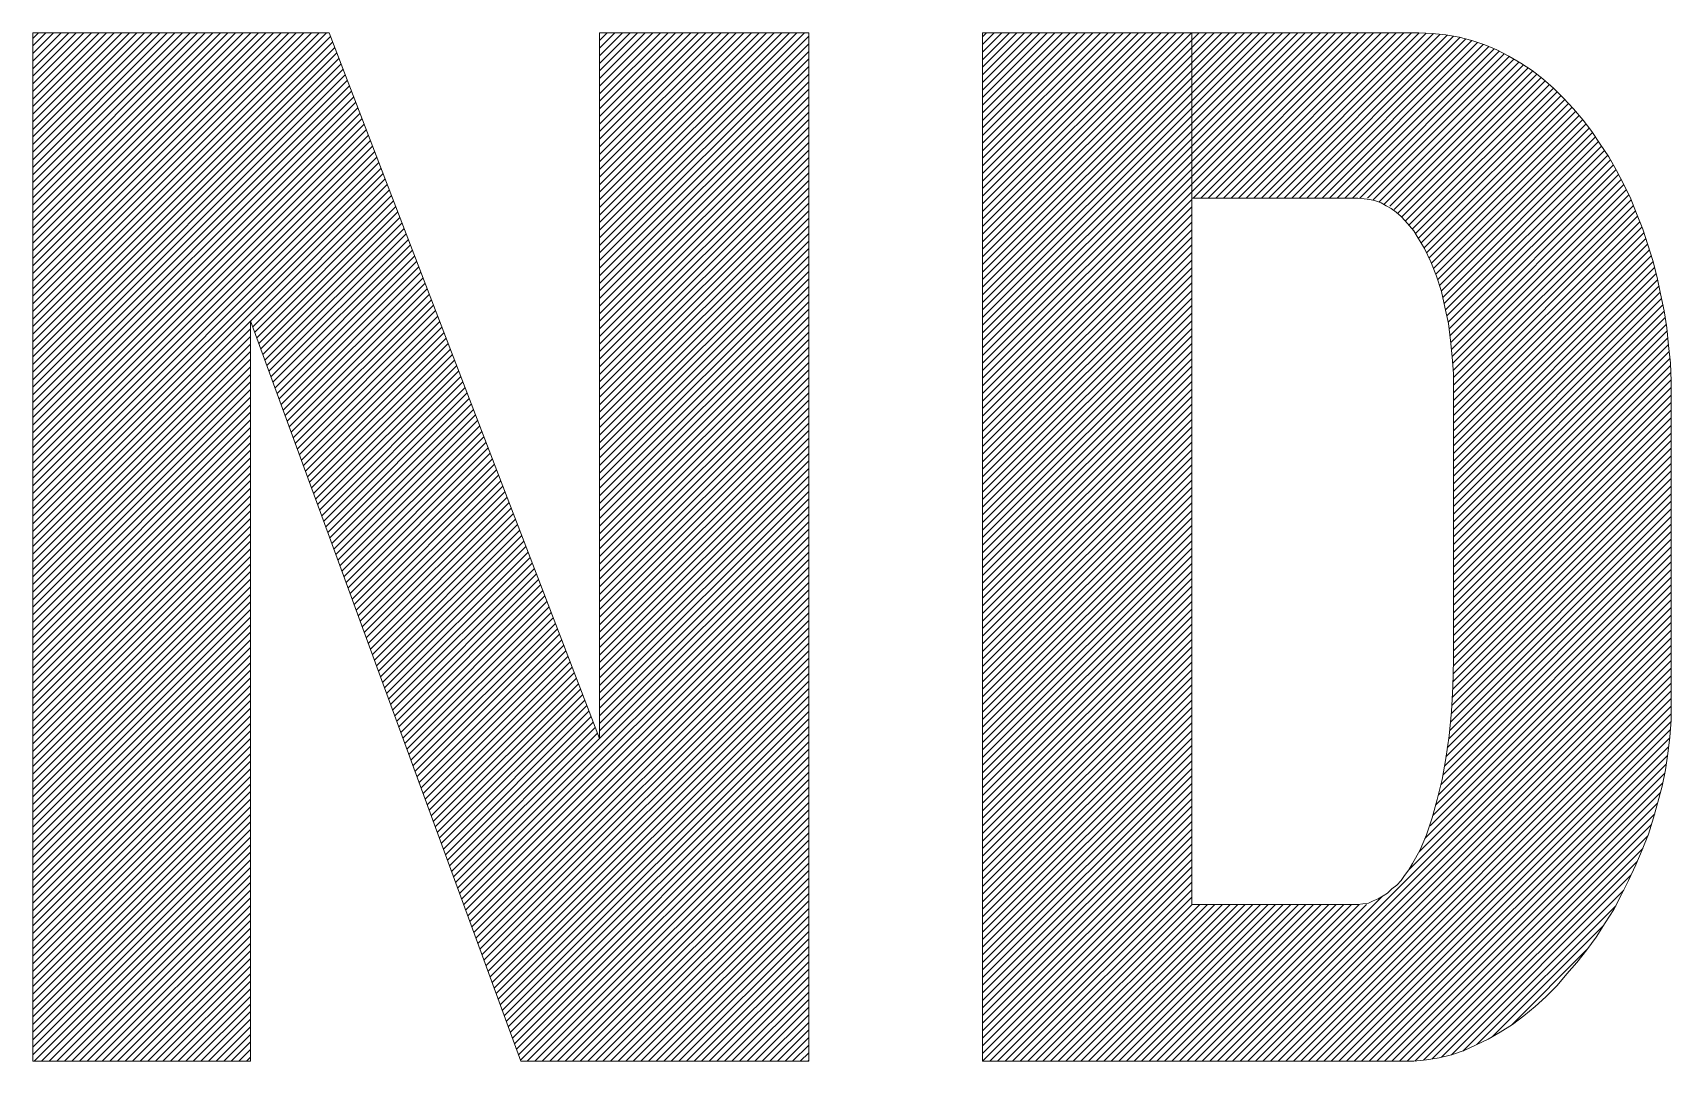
# Model space of a CAD drawing. Header units: millimetres. Extents: x 1677 to 2236, y -507 to -75.
# Drawn here: x 2106.807 to 2110.625, y -483.489 to -481.093 of the extents above; entities that cross this region are included whole.
import ezdxf

# ---------------------------------------------------------------- set-up
doc = ezdxf.new("R2010")
doc.units = ezdxf.units.MM

msp = doc.modelspace()

# ---------------------------------------------------------------- linework, layer by layer
at = {"color": 5, "lineweight": 0}
for p, q in [((2106.8066, -481.0927), (2106.8066, -483.4893)), ((2107.4975, -481.0927), (2106.8066, -481.0927)), ((2106.8066, -481.0927), (2106.8066, -481.0927)), ((2108.1272, -482.7373), (2107.4975, -481.0927)), ((2108.6148, -481.0927), (2108.1272, -481.0927)), ((2108.1272, -481.0927), (2108.1272, -482.7373)), ((2108.6148, -483.4893), (2108.6148, -481.0927)), ((2109.0197, -481.0927), (2109.0197, -483.4893)), ((2109.5073, -481.0927), (2109.0197, -481.0927)), ((2109.0197, -481.0927), (2109.0197, -481.0927)), ((2110.0362, -481.0927), (2109.5073, -481.0927)), ((2109.5073, -481.0927), (2109.5073, -481.4778)), ((2109.5073, -481.4778), (2109.5073, -481.0927)), ((2110.0676, -481.0944), (2110.0362, -481.0927)), ((2110.099, -481.0977), (2110.0676, -481.0944)), ((2110.1304, -481.1026), (2110.099, -481.0977)), ((2110.1601, -481.1109), (2110.1304, -481.1026)), ((2110.1899, -481.1208), (2110.1601, -481.1109)), ((2110.218, -481.1324), (2110.1899, -481.1208)), ((2110.2461, -481.1473), (2110.218, -481.1324)), ((2110.2742, -481.1638), (2110.2461, -481.1473)), ((2110.3006, -481.1803), (2110.2742, -481.1638)), ((2110.3254, -481.2002), (2110.3006, -481.1803)), ((2110.3502, -481.2216), (2110.3254, -481.2002)), ((2110.3734, -481.2448), (2110.3502, -481.2216)), ((2110.3965, -481.2696), (2110.3734, -481.2448)), ((2110.4196, -481.296), (2110.3965, -481.2696)), ((2110.4395, -481.3225), (2110.4196, -481.296)), ((2110.4593, -481.3522), (2110.4395, -481.3225)), ((2110.4791, -481.382), (2110.4593, -481.3522)), ((2110.4973, -481.4134), (2110.4791, -481.382)), ((2110.5139, -481.4464), (2110.4973, -481.4134)), ((2110.5304, -481.4795), (2110.5139, -481.4464)), ((2109.5073, -481.4778), (2109.894, -481.4778)), ((2109.5073, -483.124), (2109.5073, -481.4778)), ((2109.894, -481.4778), (2109.9089, -481.4795)), ((2109.9089, -481.4795), (2109.9221, -481.4811)), ((2109.9221, -481.4811), (2109.9354, -481.4844)), ((2109.9354, -481.4844), (2109.9486, -481.4894)), ((2110.5436, -481.5142), (2110.5304, -481.4795)), ((2109.9486, -481.4894), (2109.9602, -481.496)), ((2109.9602, -481.496), (2109.9717, -481.5026)), ((2109.9717, -481.5026), (2109.9833, -481.5109)), ((2109.9833, -481.5109), (2109.9949, -481.5208)), ((2109.9949, -481.5208), (2110.0048, -481.5307)), ((2110.5585, -481.5506), (2110.5436, -481.5142)), ((2110.0048, -481.5307), (2110.0147, -481.5423)), ((2110.0147, -481.5423), (2110.0246, -481.5539)), ((2110.0246, -481.5539), (2110.0329, -481.5671)), ((2110.57, -481.5869), (2110.5585, -481.5506)), ((2110.0329, -481.5671), (2110.0494, -481.5952)), ((2110.0494, -481.5952), (2110.0643, -481.6266)), ((2110.5816, -481.6233), (2110.57, -481.5869)), ((2110.0643, -481.6266), (2110.0775, -481.6596)), ((2110.5915, -481.6629), (2110.5816, -481.6233)), ((2110.0775, -481.6596), (2110.0891, -481.696)), ((2110.5998, -481.701), (2110.5915, -481.6629)), ((2110.0891, -481.696), (2110.0973, -481.7324)), ((2110.6081, -481.7406), (2110.5998, -481.701)), ((2110.0973, -481.7324), (2110.1056, -481.7704)), ((2110.6147, -481.7803), (2110.6081, -481.7406)), ((2107.314, -483.4893), (2107.314, -481.7638)), ((2107.314, -481.7638), (2107.9437, -483.4893)), ((2110.1056, -481.7704), (2110.1106, -481.81)), ((2110.618, -481.8216), (2110.6147, -481.7803)), ((2110.1106, -481.81), (2110.1139, -481.8481)), ((2110.6229, -481.8629), (2110.618, -481.8216)), ((2110.1139, -481.8481), (2110.1172, -481.8877)), ((2110.6246, -481.9043), (2110.6229, -481.8629)), ((2110.1172, -481.8877), (2110.1172, -481.9257)), ((2110.6246, -481.9456), (2110.6246, -481.9043)), ((2110.1172, -481.9257), (2110.1172, -482.5555)), ((2110.6246, -482.6563), (2110.6246, -481.9456)), ((2110.1172, -482.5555), (2110.1155, -482.6166)), ((2110.1155, -482.6166), (2110.1122, -482.6745)), ((2110.6246, -482.6943), (2110.6246, -482.6563)), ((2110.1122, -482.6745), (2110.1073, -482.7307)), ((2110.6213, -482.734), (2110.6246, -482.6943)), ((2110.1073, -482.7307), (2110.099, -482.7836)), ((2110.6163, -482.772), (2110.6213, -482.734)), ((2110.099, -482.7836), (2110.0907, -482.8331)), ((2110.6114, -482.81), (2110.6163, -482.772)), ((2110.6031, -482.848), (2110.6114, -482.81)), ((2110.0907, -482.8331), (2110.0792, -482.8794)), ((2110.5932, -482.886), (2110.6031, -482.848)), ((2110.0792, -482.8794), (2110.0676, -482.9224)), ((2110.5833, -482.9224), (2110.5932, -482.886)), ((2110.0676, -482.9224), (2110.0544, -482.9621)), ((2110.5717, -482.9604), (2110.5833, -482.9224)), ((2110.0544, -482.9621), (2110.0395, -482.9968)), ((2110.5568, -482.9968), (2110.5717, -482.9604)), ((2110.0395, -482.9968), (2110.0213, -483.0282)), ((2110.5419, -483.0315), (2110.5568, -482.9968)), ((2110.013, -483.043), (2110.0031, -483.0563)), ((2110.0213, -483.0282), (2110.013, -483.043)), ((2110.5254, -483.0678), (2110.5419, -483.0315)), ((2109.9734, -483.0877), (2109.9635, -483.0976)), ((2109.9849, -483.0794), (2109.9734, -483.0877)), ((2109.9949, -483.0678), (2109.9849, -483.0794)), ((2110.0031, -483.0563), (2109.9949, -483.0678)), ((2110.5089, -483.1009), (2110.5254, -483.0678)), ((2109.894, -483.124), (2109.5073, -483.124)), ((2109.9056, -483.1224), (2109.894, -483.124)), ((2109.9188, -483.1207), (2109.9056, -483.1224)), ((2109.9304, -483.1158), (2109.9188, -483.1207)), ((2109.942, -483.1108), (2109.9304, -483.1158)), ((2109.9535, -483.1042), (2109.942, -483.1108)), ((2109.9635, -483.0976), (2109.9535, -483.1042)), ((2110.4907, -483.1356), (2110.5089, -483.1009)), ((2110.4494, -483.2001), (2110.4709, -483.167)), ((2110.4709, -483.167), (2110.4907, -483.1356)), ((2110.4279, -483.2298), (2110.4494, -483.2001)), ((2110.4048, -483.2596), (2110.4279, -483.2298)), ((2110.3816, -483.286), (2110.4048, -483.2596)), ((2110.332, -483.3389), (2110.3585, -483.3125)), ((2110.3585, -483.3125), (2110.3816, -483.286)), ((2110.3072, -483.362), (2110.332, -483.3389)), ((2110.2544, -483.4034), (2110.2808, -483.3835)), ((2110.2808, -483.3835), (2110.3072, -483.362)), ((2110.1982, -483.4381), (2110.2263, -483.4215)), ((2110.2263, -483.4215), (2110.2544, -483.4034)), ((2110.1122, -483.4744), (2110.142, -483.4645)), ((2110.142, -483.4645), (2110.1701, -483.4513)), ((2110.1701, -483.4513), (2110.1982, -483.4381)), ((2106.8066, -483.4893), (2107.314, -483.4893)), ((2107.9437, -483.4893), (2108.6148, -483.4893)), ((2109.0197, -483.4893), (2109.9949, -483.4893)), ((2109.9949, -483.4893), (2110.0246, -483.4893)), ((2110.0246, -483.4893), (2110.0544, -483.486)), ((2110.0544, -483.486), (2110.0841, -483.481)), ((2110.0841, -483.481), (2110.1122, -483.4744))]:
    msp.add_line(p, q, dxfattribs=at)
at = {"color": 5}
for p, q in [((2106.8066, -481.1057), (2106.8196, -481.0927)), ((2106.8066, -481.1234), (2106.8373, -481.0927)), ((2106.8066, -481.1411), (2106.855, -481.0927)), ((2106.8066, -481.1588), (2106.8726, -481.0927)), ((2106.8066, -481.1765), (2106.8903, -481.0927)), ((2106.8066, -481.1941), (2106.908, -481.0927)), ((2106.8066, -481.2118), (2106.9257, -481.0927)), ((2106.8066, -481.2295), (2106.9434, -481.0927)), ((2106.8066, -481.2472), (2106.961, -481.0927)), ((2106.8066, -481.2648), (2106.9787, -481.0927)), ((2106.8066, -481.2825), (2106.9964, -481.0927)), ((2106.8066, -481.3002), (2107.0141, -481.0927)), ((2106.8066, -481.3179), (2107.0317, -481.0927)), ((2106.8066, -481.3356), (2107.0494, -481.0927)), ((2106.8066, -481.3532), (2107.0671, -481.0927)), ((2106.8066, -481.3709), (2107.0848, -481.0927)), ((2106.8066, -481.3886), (2107.1024, -481.0927)), ((2106.8066, -481.4063), (2107.1201, -481.0927)), ((2106.8066, -481.4239), (2107.1378, -481.0927)), ((2106.8066, -481.4416), (2107.1555, -481.0927)), ((2106.8066, -481.4593), (2107.1732, -481.0927)), ((2106.8066, -481.477), (2107.1908, -481.0927)), ((2106.8066, -481.4947), (2107.2085, -481.0927)), ((2106.8066, -481.5123), (2107.2262, -481.0927)), ((2106.8066, -481.53), (2107.2439, -481.0927)), ((2106.8066, -481.5477), (2107.2615, -481.0927)), ((2106.8066, -481.5654), (2107.2792, -481.0927)), ((2106.8066, -481.583), (2107.2969, -481.0927)), ((2106.8066, -481.6007), (2107.3146, -481.0927)), ((2106.8066, -481.6184), (2107.3323, -481.0927)), ((2106.8066, -481.6361), (2107.3499, -481.0927)), ((2106.8066, -481.6538), (2107.3676, -481.0927)), ((2106.8066, -481.6714), (2107.3853, -481.0927)), ((2106.8066, -481.6891), (2107.403, -481.0927)), ((2106.8066, -481.7068), (2107.4206, -481.0927)), ((2106.8066, -481.7245), (2107.4383, -481.0927)), ((2106.8066, -481.7421), (2107.456, -481.0927)), ((2106.8066, -481.7598), (2107.4737, -481.0927)), ((2106.8066, -481.7775), (2107.4914, -481.0927)), ((2106.8066, -481.7952), (2107.5007, -481.1011)), ((2108.1272, -481.0933), (2108.1278, -481.0927)), ((2108.1272, -481.111), (2108.1454, -481.0927)), ((2108.1272, -481.1286), (2108.1631, -481.0927)), ((2108.1272, -481.1463), (2108.1808, -481.0927)), ((2108.1272, -481.164), (2108.1985, -481.0927)), ((2108.1272, -481.1817), (2108.2161, -481.0927)), ((2108.1272, -481.1994), (2108.2338, -481.0927)), ((2108.1272, -481.217), (2108.2515, -481.0927)), ((2108.1272, -481.2347), (2108.2692, -481.0927)), ((2108.1272, -481.2524), (2108.2869, -481.0927)), ((2108.1272, -481.2701), (2108.3045, -481.0927)), ((2108.1272, -481.2877), (2108.3222, -481.0927)), ((2108.1272, -481.3054), (2108.3399, -481.0927)), ((2108.1272, -481.3231), (2108.3576, -481.0927)), ((2108.1272, -481.3408), (2108.3752, -481.0927)), ((2108.1272, -481.3585), (2108.3929, -481.0927)), ((2108.1272, -481.3761), (2108.4106, -481.0927)), ((2108.1272, -481.3938), (2108.4283, -481.0927)), ((2108.1272, -481.4115), (2108.446, -481.0927)), ((2108.1272, -481.4292), (2108.4636, -481.0927)), ((2108.1272, -481.4468), (2108.4813, -481.0927)), ((2108.1272, -481.4645), (2108.499, -481.0927)), ((2108.1272, -481.4822), (2108.5167, -481.0927)), ((2108.1272, -481.4999), (2108.5343, -481.0927)), ((2108.1272, -481.5176), (2108.552, -481.0927)), ((2108.1272, -481.5352), (2108.5697, -481.0927)), ((2108.1272, -481.5529), (2108.5874, -481.0927)), ((2108.1272, -481.5706), (2108.6051, -481.0927)), ((2108.1272, -481.5883), (2108.6148, -481.1007)), ((2109.0197, -481.1023), (2109.0293, -481.0927)), ((2109.0197, -481.12), (2109.047, -481.0927)), ((2109.0197, -481.1377), (2109.0647, -481.0927)), ((2109.0197, -481.1554), (2109.0823, -481.0927)), ((2109.0197, -481.173), (2109.1, -481.0927)), ((2109.0197, -481.1907), (2109.1177, -481.0927)), ((2109.0197, -481.2084), (2109.1354, -481.0927)), ((2109.0197, -481.2261), (2109.1531, -481.0927)), ((2109.0197, -481.2438), (2109.1707, -481.0927)), ((2109.0197, -481.2614), (2109.1884, -481.0927)), ((2109.0197, -481.2791), (2109.2061, -481.0927)), ((2109.0197, -481.2968), (2109.2238, -481.0927)), ((2109.0197, -481.3145), (2109.2414, -481.0927)), ((2109.0197, -481.3321), (2109.2591, -481.0927)), ((2109.0197, -481.3498), (2109.2768, -481.0927)), ((2109.0197, -481.3675), (2109.2945, -481.0927)), ((2109.0197, -481.3852), (2109.3122, -481.0927)), ((2109.0197, -481.4029), (2109.3298, -481.0927)), ((2109.0197, -481.4205), (2109.3475, -481.0927)), ((2109.0197, -481.4382), (2109.3652, -481.0927)), ((2109.0197, -481.4559), (2109.3829, -481.0927)), ((2109.0197, -481.4736), (2109.4005, -481.0927)), ((2109.0197, -481.4912), (2109.4182, -481.0927)), ((2109.0197, -481.5089), (2109.4359, -481.0927)), ((2109.0197, -481.5266), (2109.4536, -481.0927)), ((2109.0197, -481.5443), (2109.4713, -481.0927)), ((2109.0197, -481.562), (2109.4889, -481.0927)), ((2109.0197, -481.5796), (2109.5066, -481.0927)), ((2109.5073, -481.1097), (2109.5243, -481.0927)), ((2109.5073, -481.1274), (2109.542, -481.0927)), ((2109.5073, -481.1451), (2109.5596, -481.0927)), ((2109.5073, -481.1628), (2109.5773, -481.0927)), ((2109.5073, -481.1804), (2109.595, -481.0927)), ((2109.5073, -481.1981), (2109.6127, -481.0927)), ((2109.5073, -481.2158), (2109.6304, -481.0927)), ((2109.5073, -481.2335), (2109.648, -481.0927)), ((2109.5073, -481.2511), (2109.6657, -481.0927)), ((2109.5073, -481.2688), (2109.6834, -481.0927)), ((2109.5073, -481.2865), (2109.7011, -481.0927)), ((2109.5073, -481.3042), (2109.7187, -481.0927)), ((2109.5073, -481.3219), (2109.7364, -481.0927)), ((2109.5073, -481.3395), (2109.7541, -481.0927)), ((2109.5073, -481.3572), (2109.7718, -481.0927)), ((2109.5073, -481.3749), (2109.7895, -481.0927)), ((2109.5073, -481.3926), (2109.8071, -481.0927)), ((2109.5073, -481.4102), (2109.8248, -481.0927)), ((2109.5073, -481.4279), (2109.8425, -481.0927)), ((2109.5073, -481.4456), (2109.8602, -481.0927)), ((2109.5073, -481.4633), (2109.8778, -481.0927)), ((2109.5104, -481.4778), (2109.8955, -481.0927)), ((2109.5281, -481.4778), (2109.9132, -481.0927)), ((2109.5458, -481.4778), (2109.9309, -481.0927)), ((2109.5634, -481.4778), (2109.9486, -481.0927)), ((2109.5811, -481.4778), (2109.9662, -481.0927)), ((2109.5988, -481.4778), (2109.9839, -481.0927)), ((2109.6165, -481.4778), (2110.0016, -481.0927)), ((2109.6342, -481.4778), (2110.0193, -481.0927)), ((2109.6518, -481.4778), (2110.0369, -481.0928)), ((2109.6695, -481.4778), (2110.0537, -481.0936)), ((2109.6872, -481.4778), (2110.0704, -481.0947)), ((2109.7049, -481.4778), (2110.0863, -481.0963)), ((2109.7225, -481.4778), (2110.1022, -481.0982)), ((2109.7402, -481.4778), (2110.1175, -481.1006)), ((2109.7579, -481.4778), (2110.1325, -481.1032)), ((2106.8066, -481.8129), (2107.5056, -481.1139)), ((2106.8066, -481.8305), (2107.5105, -481.1267)), ((2106.8066, -481.8482), (2107.5153, -481.1394)), ((2108.1272, -481.6059), (2108.6148, -481.1184)), ((2108.1272, -481.6236), (2108.6148, -481.136)), ((2109.0197, -481.5973), (2109.5073, -481.1097)), ((2109.0197, -481.615), (2109.5073, -481.1274)), ((2109.0197, -481.6327), (2109.5073, -481.1451)), ((2109.7756, -481.4778), (2110.1463, -481.1071)), ((2109.7933, -481.4778), (2110.1602, -481.1109)), ((2109.8109, -481.4778), (2110.1734, -481.1153)), ((2109.8286, -481.4778), (2110.1867, -481.1197)), ((2109.8463, -481.4778), (2110.1994, -481.1247)), ((2109.864, -481.4778), (2110.2119, -481.1299)), ((2109.8816, -481.4778), (2110.2239, -481.1355)), ((2109.8993, -481.4778), (2110.2355, -481.1417)), ((2106.8066, -481.8659), (2107.5202, -481.1522)), ((2106.8066, -481.8836), (2107.5251, -481.165)), ((2106.8066, -481.9012), (2107.53, -481.1778)), ((2108.1272, -481.6413), (2108.6148, -481.1537)), ((2108.1272, -481.659), (2108.6148, -481.1714)), ((2109.0197, -481.6503), (2109.5073, -481.1628)), ((2109.0197, -481.668), (2109.5073, -481.1804)), ((2109.917, -481.4778), (2110.247, -481.1478)), ((2109.9301, -481.4824), (2110.2582, -481.1544)), ((2109.9429, -481.4873), (2110.2693, -481.1609)), ((2109.9558, -481.4921), (2110.2803, -481.1676)), ((2109.9686, -481.4969), (2110.2911, -481.1744)), ((2109.9786, -481.5046), (2110.3019, -481.1813)), ((2106.8066, -481.9189), (2107.5349, -481.1906)), ((2106.8066, -481.9366), (2107.5398, -481.2034)), ((2106.8066, -481.9543), (2107.5447, -481.2161)), ((2108.1272, -481.6767), (2108.6148, -481.1891)), ((2108.1272, -481.6943), (2108.6148, -481.2068)), ((2109.0197, -481.6857), (2109.5073, -481.1981)), ((2109.0197, -481.7034), (2109.5073, -481.2158)), ((2109.9875, -481.5134), (2110.3117, -481.1892)), ((2109.9963, -481.5223), (2110.3215, -481.197)), ((2110.0052, -481.5311), (2110.3311, -481.2051)), ((2110.014, -481.5399), (2110.3406, -481.2133)), ((2106.8066, -481.972), (2107.5496, -481.2289)), ((2106.8066, -481.9896), (2107.5545, -481.2417)), ((2106.8066, -482.0073), (2107.5594, -481.2545)), ((2108.1272, -481.712), (2108.6148, -481.2244)), ((2108.1272, -481.7297), (2108.6148, -481.2421)), ((2109.0197, -481.7211), (2109.5073, -481.2335)), ((2109.0197, -481.7387), (2109.5073, -481.2511)), ((2110.0224, -481.5492), (2110.3501, -481.2215)), ((2110.0289, -481.5604), (2110.3589, -481.2304)), ((2110.0355, -481.5715), (2110.3678, -481.2392)), ((2110.042, -481.5826), (2110.3765, -481.2481)), ((2110.0486, -481.5937), (2110.385, -481.2573)), ((2106.8066, -482.025), (2107.5643, -481.2673)), ((2106.8066, -482.0427), (2107.5692, -481.2801)), ((2106.8066, -482.0603), (2107.5741, -481.2928)), ((2108.1272, -481.7474), (2108.6148, -481.2598)), ((2108.1272, -481.765), (2108.6148, -481.2775)), ((2108.1272, -481.7827), (2108.6148, -481.2951)), ((2109.0197, -481.7564), (2109.5073, -481.2688)), ((2109.0197, -481.7741), (2109.5073, -481.2865)), ((2110.0551, -481.6049), (2110.3936, -481.2664)), ((2110.0605, -481.6172), (2110.4019, -481.2758)), ((2110.0656, -481.6298), (2110.4102, -481.2852)), ((2110.0706, -481.6424), (2110.4184, -481.2946)), ((2106.8066, -482.078), (2107.579, -481.3056)), ((2106.8066, -482.0957), (2107.5839, -481.3184)), ((2106.8066, -482.1134), (2107.5888, -481.3312)), ((2108.1272, -481.8004), (2108.6148, -481.3128)), ((2108.1272, -481.8181), (2108.6148, -481.3305)), ((2109.0197, -481.7918), (2109.5073, -481.3042)), ((2109.0197, -481.8094), (2109.5073, -481.3219)), ((2110.0757, -481.655), (2110.4261, -481.3046)), ((2110.0807, -481.6677), (2110.4337, -481.3147)), ((2110.0856, -481.6805), (2110.4411, -481.3249)), ((2110.0888, -481.6949), (2110.4482, -481.3355)), ((2106.8066, -482.131), (2107.5937, -481.344)), ((2106.8066, -482.1487), (2107.5986, -481.3567)), ((2106.8066, -482.1664), (2107.6035, -481.3695)), ((2108.1272, -481.8358), (2108.6148, -481.3482)), ((2108.1272, -481.8534), (2108.6148, -481.3659)), ((2109.0197, -481.8271), (2109.5073, -481.3395)), ((2109.0197, -481.8448), (2109.5073, -481.3572)), ((2110.0921, -481.7093), (2110.4553, -481.3461)), ((2110.0954, -481.7237), (2110.4623, -481.3568)), ((2110.0986, -481.7382), (2110.4694, -481.3674)), ((2106.8066, -482.1841), (2107.6084, -481.3823)), ((2106.8066, -482.2018), (2107.6132, -481.3951)), ((2106.8066, -482.2194), (2107.6181, -481.4079)), ((2108.1272, -481.8711), (2108.6148, -481.3835)), ((2108.1272, -481.8888), (2108.6148, -481.4012)), ((2109.0197, -481.8625), (2109.5073, -481.3749)), ((2109.0197, -481.8801), (2109.5073, -481.3926)), ((2109.0197, -481.8978), (2109.5073, -481.4102)), ((2110.1018, -481.7527), (2110.4765, -481.378)), ((2110.1049, -481.7672), (2110.4832, -481.3889)), ((2110.1081, -481.7817), (2110.4897, -481.4001)), ((2110.1095, -481.798), (2110.4961, -481.4113)), ((2106.8066, -482.2371), (2107.623, -481.4207)), ((2106.8066, -482.2548), (2107.6279, -481.4334)), ((2107.3143, -481.7647), (2107.6328, -481.4462)), ((2108.1272, -481.9065), (2108.6148, -481.4189)), ((2108.1272, -481.9241), (2108.6148, -481.4366)), ((2109.0197, -481.9155), (2109.5073, -481.4279)), ((2109.0197, -481.9332), (2109.5073, -481.4456)), ((2110.1109, -481.8142), (2110.5021, -481.423)), ((2110.1123, -481.8305), (2110.508, -481.4348)), ((2110.1138, -481.8468), (2110.5139, -481.4466)), ((2107.3191, -481.7777), (2107.6377, -481.459)), ((2107.3238, -481.7906), (2107.6426, -481.4718)), ((2107.3285, -481.8036), (2107.6475, -481.4846)), ((2108.1272, -481.9418), (2108.6148, -481.4542)), ((2108.1272, -481.9595), (2108.6148, -481.4719)), ((2109.0197, -481.9509), (2109.5073, -481.4633)), ((2109.0197, -481.9685), (2109.5073, -481.481)), ((2110.1151, -481.8631), (2110.5198, -481.4584)), ((2110.1165, -481.8794), (2110.5257, -481.4702)), ((2110.1172, -481.8964), (2110.5314, -481.4822)), ((2107.3332, -481.8165), (2107.6524, -481.4974)), ((2107.338, -481.8295), (2107.6573, -481.5101)), ((2107.3427, -481.8424), (2107.6622, -481.5229)), ((2108.1272, -481.9772), (2108.6148, -481.4896)), ((2108.1272, -481.9949), (2108.6148, -481.5073)), ((2108.1272, -482.0125), (2108.6148, -481.525)), ((2109.0197, -481.9862), (2109.5073, -481.4986)), ((2109.0197, -482.0039), (2109.5073, -481.5163)), ((2110.1172, -481.9141), (2110.5363, -481.495)), ((2110.1172, -481.9317), (2110.5411, -481.5078)), ((2110.1172, -481.9494), (2110.5462, -481.5204)), ((2107.3474, -481.8554), (2107.6671, -481.5357)), ((2107.3522, -481.8683), (2107.672, -481.5485)), ((2107.3569, -481.8813), (2107.6769, -481.5613)), ((2108.1272, -482.0302), (2108.6148, -481.5426)), ((2108.1272, -482.0479), (2108.6148, -481.5603)), ((2109.0197, -482.0216), (2109.5073, -481.534)), ((2109.0197, -482.0392), (2109.5073, -481.5517)), ((2110.1172, -481.9671), (2110.5513, -481.533)), ((2110.1172, -481.9848), (2110.5564, -481.5455)), ((2110.1172, -482.0024), (2110.561, -481.5586)), ((2107.3616, -481.8942), (2107.6818, -481.5741)), ((2107.3663, -481.9072), (2107.6867, -481.5868)), ((2107.3711, -481.9201), (2107.6916, -481.5996)), ((2108.1272, -482.0656), (2108.6148, -481.578)), ((2108.1272, -482.0832), (2108.6148, -481.5957)), ((2109.0197, -482.0569), (2109.5073, -481.5693)), ((2109.0197, -482.0746), (2109.5073, -481.587)), ((2110.1172, -482.0201), (2110.5653, -481.572)), ((2110.1172, -482.0378), (2110.5696, -481.5854)), ((2110.1172, -482.0555), (2110.5738, -481.5988)), ((2107.3758, -481.9331), (2107.6965, -481.6124)), ((2107.3805, -481.946), (2107.7014, -481.6252)), ((2107.3852, -481.959), (2107.7062, -481.638)), ((2108.1272, -482.1009), (2108.6148, -481.6133)), ((2108.1272, -482.1186), (2108.6148, -481.631)), ((2109.0197, -482.0923), (2109.5073, -481.6047)), ((2109.0197, -482.11), (2109.5073, -481.6224)), ((2109.0197, -482.1276), (2109.5073, -481.6401)), ((2110.1172, -482.0731), (2110.5781, -481.6122)), ((2110.1172, -482.0908), (2110.5822, -481.6258)), ((2110.1172, -482.1085), (2110.5858, -481.6399)), ((2107.39, -481.9719), (2107.7111, -481.6508)), ((2107.3947, -481.9849), (2107.716, -481.6635)), ((2107.3994, -481.9978), (2107.7209, -481.6763)), ((2108.1272, -482.1363), (2108.6148, -481.6487)), ((2108.1272, -482.154), (2108.6148, -481.6664)), ((2109.0197, -482.1453), (2109.5073, -481.6577)), ((2109.0197, -482.163), (2109.5073, -481.6754)), ((2110.1172, -482.1262), (2110.5893, -481.654)), ((2110.1172, -482.1439), (2110.5927, -481.6683)), ((2107.4041, -482.0108), (2107.7258, -481.6891)), ((2107.4089, -482.0237), (2107.7307, -481.7019)), ((2107.4136, -482.0367), (2107.7356, -481.7147)), ((2108.1272, -482.1716), (2108.6148, -481.684)), ((2108.1272, -482.1893), (2108.6148, -481.7017)), ((2109.0197, -482.1807), (2109.5073, -481.6931)), ((2109.0197, -482.1983), (2109.5073, -481.7108)), ((2110.1172, -482.1615), (2110.5959, -481.6829)), ((2110.1172, -482.1792), (2110.599, -481.6974)), ((2110.1172, -482.1969), (2110.6021, -481.712)), ((2107.4183, -482.0496), (2107.7405, -481.7275)), ((2107.4231, -482.0626), (2107.7454, -481.7402)), ((2107.4278, -482.0755), (2107.7503, -481.753)), ((2108.1272, -482.207), (2108.6148, -481.7194)), ((2108.1272, -482.2247), (2108.6148, -481.7371)), ((2108.1272, -482.2423), (2108.6148, -481.7548)), ((2109.0197, -482.216), (2109.5073, -481.7284)), ((2109.0197, -482.2337), (2109.5073, -481.7461)), ((2110.1172, -482.2146), (2110.6051, -481.7266)), ((2110.1172, -482.2322), (2110.6082, -481.7413)), ((2106.8066, -482.2725), (2107.314, -481.7651)), ((2106.8066, -482.2901), (2107.314, -481.7827)), ((2107.4325, -482.0885), (2107.7552, -481.7658)), ((2107.4372, -482.1014), (2107.7601, -481.7786)), ((2107.442, -482.1144), (2107.765, -481.7914)), ((2108.1272, -482.26), (2108.6148, -481.7724)), ((2108.1272, -482.2777), (2108.6148, -481.7901)), ((2109.0197, -482.2514), (2109.5073, -481.7638)), ((2109.0197, -482.2691), (2109.5073, -481.7815)), ((2110.1172, -482.2499), (2110.6107, -481.7564)), ((2110.1172, -482.2676), (2110.6132, -481.7716)), ((2110.1172, -482.2853), (2110.6152, -481.7872)), ((2106.8066, -482.3078), (2107.314, -481.8004)), ((2106.8066, -482.3255), (2107.314, -481.8181)), ((2107.4467, -482.1273), (2107.7699, -481.8042)), ((2107.4514, -482.1403), (2107.7748, -481.8169)), ((2107.4561, -482.1532), (2107.7797, -481.8297)), ((2108.1272, -482.2954), (2108.6148, -481.8078)), ((2108.1272, -482.3131), (2108.6148, -481.8255)), ((2109.0197, -482.2867), (2109.5073, -481.7992)), ((2109.0197, -482.3044), (2109.5073, -481.8168)), ((2110.1172, -482.303), (2110.6165, -481.8036)), ((2110.1172, -482.3206), (2110.6178, -481.82)), ((2106.8066, -482.3432), (2107.314, -481.8358)), ((2106.8066, -482.3609), (2107.314, -481.8534)), ((2107.4609, -482.1662), (2107.7846, -481.8425)), ((2107.4656, -482.1792), (2107.7895, -481.8553)), ((2107.4703, -482.1921), (2107.7944, -481.8681)), ((2108.1272, -482.3307), (2108.6148, -481.8431)), ((2108.1272, -482.3484), (2108.6148, -481.8608)), ((2109.0197, -482.3221), (2109.5073, -481.8345)), ((2109.0197, -482.3398), (2109.5073, -481.8522)), ((2109.0197, -482.3574), (2109.5073, -481.8699)), ((2110.1172, -482.3383), (2110.6197, -481.8358)), ((2110.1172, -482.356), (2110.6216, -481.8516)), ((2110.1172, -482.3737), (2110.6231, -481.8677)), ((2106.8066, -482.3785), (2107.314, -481.8711)), ((2106.8066, -482.3962), (2107.314, -481.8888)), ((2106.8066, -482.4139), (2107.314, -481.9065)), ((2107.475, -482.2051), (2107.7992, -481.8808)), ((2107.4798, -482.218), (2107.8041, -481.8936)), ((2107.4845, -482.231), (2107.809, -481.9064)), ((2108.1272, -482.3661), (2108.6148, -481.8785)), ((2108.1272, -482.3838), (2108.6148, -481.8962)), ((2109.0197, -482.3751), (2109.5073, -481.8875)), ((2109.0197, -482.3928), (2109.5073, -481.9052)), ((2110.1172, -482.3913), (2110.6238, -481.8847)), ((2110.1172, -482.409), (2110.6245, -481.9017)), ((2106.8066, -482.4316), (2107.314, -481.9242)), ((2106.8066, -482.4492), (2107.314, -481.9418)), ((2107.4892, -482.2439), (2107.8139, -481.9192)), ((2107.4939, -482.2569), (2107.8188, -481.932)), ((2107.4987, -482.2698), (2107.8237, -481.9448)), ((2108.1272, -482.4014), (2108.6148, -481.9139)), ((2108.1272, -482.4191), (2108.6148, -481.9315)), ((2109.0197, -482.4105), (2109.5073, -481.9229)), ((2109.0197, -482.4282), (2109.5073, -481.9406)), ((2110.1172, -482.4267), (2110.6246, -481.9193)), ((2110.1172, -482.4444), (2110.6246, -481.937)), ((2106.8066, -482.4669), (2107.314, -481.9595)), ((2106.8066, -482.4846), (2107.314, -481.9772)), ((2107.5034, -482.2828), (2107.8286, -481.9575)), ((2107.5081, -482.2957), (2107.8335, -481.9703)), ((2107.5129, -482.3087), (2107.8384, -481.9831)), ((2108.1272, -482.4368), (2108.6148, -481.9492)), ((2108.1272, -482.4545), (2108.6148, -481.9669)), ((2108.1272, -482.4722), (2108.6148, -481.9846)), ((2109.0197, -482.4458), (2109.5073, -481.9583)), ((2109.0197, -482.4635), (2109.5073, -481.9759)), ((2110.1172, -482.4621), (2110.6246, -481.9546)), ((2110.1172, -482.4797), (2110.6246, -481.9723)), ((2106.8066, -482.5023), (2107.314, -481.9949)), ((2106.8066, -482.52), (2107.314, -482.0125)), ((2107.5176, -482.3216), (2107.8433, -481.9959)), ((2107.5223, -482.3346), (2107.8482, -482.0087)), ((2107.527, -482.3475), (2107.8531, -482.0215)), ((2108.1272, -482.4898), (2108.6148, -482.0022)), ((2108.1272, -482.5075), (2108.6148, -482.0199)), ((2109.0197, -482.4812), (2109.5073, -481.9936)), ((2109.0197, -482.4989), (2109.5073, -482.0113)), ((2110.1172, -482.4974), (2110.6246, -481.99)), ((2110.1172, -482.5151), (2110.6246, -482.0077)), ((2106.8066, -482.5376), (2107.314, -482.0302)), ((2106.8066, -482.5553), (2107.314, -482.0479)), ((2107.5318, -482.3605), (2107.858, -482.0342)), ((2107.5365, -482.3734), (2107.8629, -482.047)), ((2107.5412, -482.3864), (2107.8678, -482.0598)), ((2108.1272, -482.5252), (2108.6148, -482.0376)), ((2108.1272, -482.5429), (2108.6148, -482.0553)), ((2109.0197, -482.5165), (2109.5073, -482.029)), ((2109.0197, -482.5342), (2109.5073, -482.0466)), ((2110.1172, -482.5328), (2110.6246, -482.0254)), ((2110.1172, -482.5504), (2110.6246, -482.043)), ((2110.1172, -482.5681), (2110.6246, -482.0607)), ((2106.8066, -482.573), (2107.314, -482.0656)), ((2106.8066, -482.5907), (2107.314, -482.0833)), ((2107.5459, -482.3993), (2107.8727, -482.0726)), ((2107.5507, -482.4123), (2107.8776, -482.0854)), ((2107.5554, -482.4252), (2107.8825, -482.0982)), ((2108.1272, -482.5605), (2108.6148, -482.073)), ((2108.1272, -482.5782), (2108.6148, -482.0906)), ((2109.0197, -482.5519), (2109.5073, -482.0643)), ((2109.0197, -482.5696), (2109.5073, -482.082)), ((2110.1162, -482.6044), (2110.6246, -482.0961)), ((2110.1172, -482.5858), (2110.6246, -482.0784)), ((2106.8066, -482.6083), (2107.314, -482.1009)), ((2106.8066, -482.626), (2107.314, -482.1186)), ((2106.8066, -482.6437), (2107.314, -482.1363)), ((2107.5601, -482.4382), (2107.8874, -482.1109)), ((2107.5648, -482.4511), (2107.8922, -482.1237)), ((2107.5696, -482.4641), (2107.8971, -482.1365)), ((2108.1272, -482.5959), (2108.6148, -482.1083)), ((2108.1272, -482.6136), (2108.6148, -482.126)), ((2109.0197, -482.5873), (2109.5073, -482.0997)), ((2109.0197, -482.6049), (2109.5073, -482.1174)), ((2109.0197, -482.6226), (2109.5073, -482.135)), ((2110.1141, -482.6419), (2110.6246, -482.1314)), ((2110.1151, -482.6232), (2110.6246, -482.1137)), ((2106.8066, -482.6614), (2107.314, -482.154)), ((2106.8066, -482.6791), (2107.314, -482.1716)), ((2107.5743, -482.477), (2107.902, -482.1493)), ((2107.579, -482.49), (2107.9069, -482.1621)), ((2107.5838, -482.5029), (2107.9118, -482.1749)), ((2108.1272, -482.6312), (2108.6148, -482.1437)), ((2108.1272, -482.6489), (2108.6148, -482.1613)), ((2109.0197, -482.6403), (2109.5073, -482.1527)), ((2109.0197, -482.658), (2109.5073, -482.1704)), ((2110.1118, -482.6796), (2110.6246, -482.1668)), ((2110.113, -482.6607), (2110.6246, -482.1491)), ((2106.8066, -482.6967), (2107.314, -482.1893)), ((2106.8066, -482.7144), (2107.314, -482.207)), ((2107.5885, -482.5159), (2107.9167, -482.1876)), ((2107.5932, -482.5288), (2107.9216, -482.2004)), ((2107.5979, -482.5418), (2107.9265, -482.2132)), ((2108.1272, -482.6666), (2108.6148, -482.179)), ((2108.1272, -482.6843), (2108.6148, -482.1967)), ((2109.0197, -482.6756), (2109.5073, -482.1881)), ((2109.0197, -482.6933), (2109.5073, -482.2057)), ((2110.1083, -482.7184), (2110.6246, -482.2021)), ((2110.1101, -482.699), (2110.6246, -482.1845)), ((2106.8066, -482.7321), (2107.314, -482.2247)), ((2106.8066, -482.7498), (2107.314, -482.2424)), ((2107.6027, -482.5547), (2107.9314, -482.226)), ((2107.6074, -482.5677), (2107.9363, -482.2388)), ((2107.6121, -482.5806), (2107.9412, -482.2516)), ((2107.7917, -483.0728), (2108.6148, -482.2497)), ((2108.1272, -482.702), (2108.6148, -482.2144)), ((2108.1272, -482.7196), (2108.6148, -482.2321)), ((2109.0197, -482.711), (2109.5073, -482.2234)), ((2109.0197, -482.7287), (2109.5073, -482.2411)), ((2110.1028, -482.7593), (2110.6246, -482.2375)), ((2110.1061, -482.7383), (2110.6246, -482.2198)), ((2106.8066, -482.7674), (2107.314, -482.26)), ((2106.8066, -482.7851), (2107.314, -482.2777)), ((2107.6168, -482.5936), (2107.9461, -482.2643)), ((2107.6216, -482.6065), (2107.951, -482.2771)), ((2107.6263, -482.6195), (2107.9559, -482.2899)), ((2107.7964, -483.0857), (2108.6148, -482.2674)), ((2107.8012, -483.0987), (2108.6148, -482.2851)), ((2109.0197, -482.7464), (2109.5073, -482.2588)), ((2109.0197, -482.764), (2109.5073, -482.2765)), ((2110.0925, -482.8226), (2110.6246, -482.2905)), ((2110.096, -482.8014), (2110.6246, -482.2728)), ((2110.0995, -482.7802), (2110.6246, -482.2552)), ((2106.8066, -482.8028), (2107.314, -482.2954)), ((2106.8066, -482.8205), (2107.314, -482.3131)), ((2107.631, -482.6324), (2107.9608, -482.3027)), ((2107.6357, -482.6454), (2107.9657, -482.3155)), ((2107.6405, -482.6583), (2107.9706, -482.3283)), ((2107.8059, -483.1116), (2108.6148, -482.3028)), ((2107.8106, -483.1246), (2108.6148, -482.3204)), ((2109.0197, -482.7817), (2109.5073, -482.2941)), ((2109.0197, -482.7994), (2109.5073, -482.3118)), ((2110.0819, -482.8686), (2110.6246, -482.3259)), ((2110.0878, -482.845), (2110.6246, -482.3082)), ((2106.8066, -482.8382), (2107.314, -482.3307)), ((2106.8066, -482.8558), (2107.314, -482.3484)), ((2106.8066, -482.8735), (2107.314, -482.3661)), ((2107.6452, -482.6713), (2107.9755, -482.341)), ((2107.6499, -482.6842), (2107.9804, -482.3538)), ((2107.6546, -482.6972), (2107.9852, -482.3666)), ((2107.8153, -483.1375), (2108.6148, -482.3381)), ((2107.8201, -483.1505), (2108.6148, -482.3558)), ((2109.0197, -482.8171), (2109.5073, -482.3295)), ((2109.0197, -482.8347), (2109.5073, -482.3472)), ((2109.0197, -482.8524), (2109.5073, -482.3648)), ((2110.0691, -482.9167), (2110.6246, -482.3612)), ((2110.0756, -482.8925), (2110.6246, -482.3436)), ((2106.8066, -482.8912), (2107.314, -482.3838)), ((2106.8066, -482.9089), (2107.314, -482.4015)), ((2107.6594, -482.7102), (2107.9901, -482.3794)), ((2107.6641, -482.7231), (2107.995, -482.3922)), ((2107.6688, -482.7361), (2107.9999, -482.4049)), ((2107.8248, -483.1634), (2108.6148, -482.3735)), ((2107.8295, -483.1764), (2108.6148, -482.3912)), ((2109.0197, -482.8701), (2109.5073, -482.3825)), ((2109.0197, -482.8878), (2109.5073, -482.4002)), ((2110.0508, -482.9704), (2110.6246, -482.3966)), ((2110.0626, -482.9409), (2110.6246, -482.3789)), ((2106.8066, -482.9265), (2107.314, -482.4191)), ((2106.8066, -482.9442), (2107.314, -482.4368)), ((2107.6736, -482.749), (2108.0048, -482.4177)), ((2107.6783, -482.762), (2108.0097, -482.4305)), ((2107.8343, -483.1893), (2108.6148, -482.4088)), ((2107.839, -483.2023), (2108.6148, -482.4265)), ((2109.0197, -482.9055), (2109.5073, -482.4179)), ((2109.0197, -482.9231), (2109.5073, -482.4356)), ((2110.0117, -483.0448), (2110.6246, -482.4319)), ((2110.0375, -483.0013), (2110.6246, -482.4143)), ((2106.8066, -482.9619), (2107.314, -482.4545)), ((2106.8066, -482.9796), (2107.314, -482.4722)), ((2107.683, -482.7749), (2108.0146, -482.4433)), ((2107.6877, -482.7879), (2108.0195, -482.4561)), ((2107.6925, -482.8008), (2108.0244, -482.4689)), ((2107.8437, -483.2152), (2108.6148, -482.4442)), ((2107.8484, -483.2282), (2108.6148, -482.4619)), ((2107.8532, -483.2411), (2108.6148, -482.4795)), ((2109.0197, -482.9408), (2109.5073, -482.4532)), ((2109.0197, -482.9585), (2109.5073, -482.4709)), ((2109.5849, -483.4893), (2110.6246, -482.4496)), ((2109.6026, -483.4893), (2110.6246, -482.4673)), ((2106.8066, -482.9973), (2107.314, -482.4898)), ((2106.8066, -483.0149), (2107.314, -482.5075)), ((2107.6972, -482.8138), (2108.0293, -482.4816)), ((2107.7019, -482.8267), (2108.0342, -482.4944)), ((2107.7066, -482.8397), (2108.0391, -482.5072)), ((2107.8579, -483.2541), (2108.6148, -482.4972)), ((2107.8626, -483.2671), (2108.6148, -482.5149)), ((2109.0197, -482.9762), (2109.5073, -482.4886)), ((2109.0197, -482.9938), (2109.5073, -482.5063)), ((2109.6203, -483.4893), (2110.6246, -482.485)), ((2109.6379, -483.4893), (2110.6246, -482.5027)), ((2106.8066, -483.0326), (2107.314, -482.5252)), ((2106.8066, -483.0503), (2107.314, -482.5429)), ((2107.7114, -482.8526), (2108.044, -482.52)), ((2107.7161, -482.8656), (2108.0489, -482.5328)), ((2107.7208, -482.8785), (2108.0538, -482.5456)), ((2107.8673, -483.28), (2108.6148, -482.5326)), ((2107.8721, -483.293), (2108.6148, -482.5503)), ((2109.0197, -483.0115), (2109.5073, -482.5239)), ((2109.0197, -483.0292), (2109.5073, -482.5416)), ((2109.6556, -483.4893), (2110.6246, -482.5203)), ((2109.6733, -483.4893), (2110.6246, -482.538)), ((2109.691, -483.4893), (2110.6246, -482.5557)), ((2106.8066, -483.068), (2107.314, -482.5606)), ((2106.8066, -483.0856), (2107.314, -482.5782)), ((2106.8066, -483.1033), (2107.314, -482.5959)), ((2107.7255, -482.8915), (2108.0587, -482.5583)), ((2107.7303, -482.9044), (2108.0636, -482.5711)), ((2107.735, -482.9174), (2108.0685, -482.5839)), ((2107.8768, -483.3059), (2108.6148, -482.5679)), ((2107.8815, -483.3189), (2108.6148, -482.5856)), ((2109.0197, -483.0469), (2109.5073, -482.5593)), ((2109.0197, -483.0646), (2109.5073, -482.577)), ((2109.0197, -483.0822), (2109.5073, -482.5947)), ((2109.7086, -483.4893), (2110.6246, -482.5734)), ((2109.7263, -483.4893), (2110.6246, -482.591)), ((2106.8066, -483.121), (2107.314, -482.6136)), ((2106.8066, -483.1387), (2107.314, -482.6313)), ((2107.7397, -482.9303), (2108.0734, -482.5967)), ((2107.7445, -482.9433), (2108.0782, -482.6095)), ((2107.7492, -482.9562), (2108.0831, -482.6223)), ((2107.8862, -483.3318), (2108.6148, -482.6033)), ((2107.891, -483.3448), (2108.6148, -482.621)), ((2109.0197, -483.0999), (2109.5073, -482.6123)), ((2109.0197, -483.1176), (2109.5073, -482.63)), ((2109.744, -483.4893), (2110.6246, -482.6087)), ((2109.7617, -483.4893), (2110.6246, -482.6264)), ((2106.8066, -483.1564), (2107.314, -482.6489)), ((2106.8066, -483.174), (2107.314, -482.6666)), ((2107.7539, -482.9692), (2108.088, -482.635)), ((2107.7586, -482.9821), (2108.0929, -482.6478)), ((2107.7634, -482.9951), (2108.0978, -482.6606)), ((2107.8957, -483.3577), (2108.6148, -482.6386)), ((2107.9004, -483.3707), (2108.6148, -482.6563)), ((2109.0197, -483.1353), (2109.5073, -482.6477)), ((2109.0197, -483.1529), (2109.5073, -482.6654)), ((2109.7794, -483.4893), (2110.6246, -482.6441)), ((2109.797, -483.4893), (2110.6246, -482.6618)), ((2106.8066, -483.1917), (2107.314, -482.6843)), ((2106.8066, -483.2094), (2107.314, -482.702)), ((2107.7681, -483.008), (2108.1027, -482.6734)), ((2107.7728, -483.021), (2108.1076, -482.6862)), ((2107.7775, -483.0339), (2108.1125, -482.699)), ((2107.9051, -483.3836), (2108.6148, -482.674)), ((2107.9099, -483.3966), (2108.6148, -482.6917)), ((2107.9146, -483.4095), (2108.6148, -482.7094)), ((2109.0197, -483.1706), (2109.5073, -482.683)), ((2109.0197, -483.1883), (2109.5073, -482.7007)), ((2109.8147, -483.4893), (2110.6246, -482.6794)), ((2109.8324, -483.4893), (2110.6243, -482.6974)), ((2106.8066, -483.2271), (2107.314, -482.7197)), ((2106.8066, -483.2447), (2107.314, -482.7373)), ((2107.7823, -483.0469), (2108.1174, -482.7117)), ((2107.787, -483.0598), (2108.1223, -482.7245)), ((2107.9193, -483.4225), (2108.6148, -482.727)), ((2107.9241, -483.4354), (2108.6148, -482.7447)), ((2109.0197, -483.206), (2109.5073, -482.7184)), ((2109.0197, -483.2237), (2109.5073, -482.7361)), ((2109.8501, -483.4893), (2110.6227, -482.7166)), ((2109.8677, -483.4893), (2110.621, -482.736)), ((2106.8066, -483.2624), (2107.314, -482.755)), ((2106.8066, -483.2801), (2107.314, -482.7727)), ((2107.9288, -483.4484), (2108.6148, -482.7624)), ((2107.9335, -483.4613), (2108.6148, -482.7801)), ((2109.0197, -483.2413), (2109.5073, -482.7537)), ((2109.0197, -483.259), (2109.5073, -482.7714)), ((2109.8854, -483.4893), (2110.6184, -482.7564)), ((2109.9031, -483.4893), (2110.6157, -482.7767)), ((2106.8066, -483.2978), (2107.314, -482.7904)), ((2106.8066, -483.3155), (2107.314, -482.808)), ((2107.9382, -483.4743), (2108.6148, -482.7977)), ((2107.943, -483.4872), (2108.6148, -482.8154)), ((2109.0197, -483.2767), (2109.5073, -482.7891)), ((2109.0197, -483.2944), (2109.5073, -482.8068)), ((2109.0197, -483.312), (2109.5073, -482.8245)), ((2109.9208, -483.4893), (2110.6131, -482.797)), ((2109.9385, -483.4893), (2110.6096, -482.8182)), ((2106.8066, -483.3331), (2107.314, -482.8257)), ((2106.8066, -483.3508), (2107.314, -482.8434)), ((2106.8066, -483.3685), (2107.314, -482.8611)), ((2107.9586, -483.4893), (2108.6148, -482.8331)), ((2107.9762, -483.4893), (2108.6148, -482.8508)), ((2109.0197, -483.3297), (2109.5073, -482.8421)), ((2109.0197, -483.3474), (2109.5073, -482.8598)), ((2109.9561, -483.4893), (2110.6047, -482.8408)), ((2106.8066, -483.3862), (2107.314, -482.8787)), ((2106.8066, -483.4038), (2107.314, -482.8964)), ((2107.9939, -483.4893), (2108.6148, -482.8685)), ((2108.0116, -483.4893), (2108.6148, -482.8861)), ((2109.0197, -483.3651), (2109.5073, -482.8775)), ((2109.0197, -483.3828), (2109.5073, -482.8952)), ((2109.9738, -483.4893), (2110.5989, -482.8642)), ((2109.9915, -483.4893), (2110.5926, -482.8882)), ((2106.8066, -483.4215), (2107.314, -482.9141)), ((2106.8066, -483.4392), (2107.314, -482.9318)), ((2108.0293, -483.4893), (2108.6148, -482.9038)), ((2108.0469, -483.4893), (2108.6148, -482.9215)), ((2108.0646, -483.4893), (2108.6148, -482.9392)), ((2109.0197, -483.4004), (2109.5073, -482.9128)), ((2109.0197, -483.4181), (2109.5073, -482.9305)), ((2110.0092, -483.4893), (2110.586, -482.9125)), ((2110.0271, -483.489), (2110.5787, -482.9375)), ((2106.8066, -483.4569), (2107.314, -482.9495)), ((2106.8066, -483.4746), (2107.314, -482.9671)), ((2108.0823, -483.4893), (2108.6148, -482.9568)), ((2108.1, -483.4893), (2108.6148, -482.9745)), ((2109.0197, -483.4358), (2109.5073, -482.9482)), ((2109.0197, -483.4535), (2109.5073, -482.9659)), ((2110.047, -483.4868), (2110.5705, -482.9633)), ((2106.8095, -483.4893), (2107.314, -482.9848)), ((2106.8272, -483.4893), (2107.314, -483.0025)), ((2108.1177, -483.4893), (2108.6148, -482.9922)), ((2108.1353, -483.4893), (2108.6148, -483.0099)), ((2109.0197, -483.4711), (2109.5073, -482.9836)), ((2109.0197, -483.4888), (2109.5073, -483.0012)), ((2110.0677, -483.4838), (2110.5583, -482.9932)), ((2106.8449, -483.4893), (2107.314, -483.0202)), ((2106.8625, -483.4893), (2107.314, -483.0378)), ((2108.153, -483.4893), (2108.6148, -483.0276)), ((2108.1707, -483.4893), (2108.6148, -483.0452)), ((2109.0369, -483.4893), (2109.5073, -483.0189)), ((2109.0546, -483.4893), (2109.5073, -483.0366)), ((2110.0894, -483.4798), (2110.5451, -483.0241)), ((2106.8802, -483.4893), (2107.314, -483.0555)), ((2106.8979, -483.4893), (2107.314, -483.0732)), ((2106.9156, -483.4893), (2107.314, -483.0909)), ((2108.1884, -483.4893), (2108.6148, -483.0629)), ((2108.206, -483.4893), (2108.6148, -483.0806)), ((2109.0723, -483.4893), (2109.5073, -483.0543)), ((2109.0899, -483.4893), (2109.5073, -483.0719)), ((2109.1076, -483.4893), (2109.5073, -483.0896)), ((2110.1125, -483.4743), (2110.5308, -483.0561)), ((2110.1391, -483.4655), (2110.5141, -483.0904)), ((2106.9333, -483.4893), (2107.314, -483.1086)), ((2106.9509, -483.4893), (2107.314, -483.1262)), ((2108.2237, -483.4893), (2108.6148, -483.0983)), ((2108.2414, -483.4893), (2108.6148, -483.1159)), ((2109.1253, -483.4893), (2109.5073, -483.1073)), ((2109.143, -483.4893), (2109.5082, -483.124)), ((2109.1606, -483.4893), (2109.5259, -483.124)), ((2109.1783, -483.4893), (2109.5436, -483.124)), ((2109.196, -483.4893), (2109.5613, -483.124)), ((2109.2137, -483.4893), (2109.5789, -483.124)), ((2109.2313, -483.4893), (2109.5966, -483.124)), ((2109.249, -483.4893), (2109.6143, -483.124)), ((2109.2667, -483.4893), (2109.632, -483.124)), ((2109.2844, -483.4893), (2109.6497, -483.124)), ((2109.3021, -483.4893), (2109.6673, -483.124)), ((2109.3197, -483.4893), (2109.685, -483.124)), ((2109.3374, -483.4893), (2109.7027, -483.124)), ((2109.3551, -483.4893), (2109.7204, -483.124)), ((2109.3728, -483.4893), (2109.738, -483.124)), ((2109.3904, -483.4893), (2109.7557, -483.124)), ((2109.4081, -483.4893), (2109.7734, -483.124)), ((2109.4258, -483.4893), (2109.7911, -483.124)), ((2109.4435, -483.4893), (2109.8088, -483.124)), ((2109.4612, -483.4893), (2109.8264, -483.124)), ((2109.4788, -483.4893), (2109.8441, -483.124)), ((2109.4965, -483.4893), (2109.8618, -483.124)), ((2109.5142, -483.4893), (2109.8795, -483.124)), ((2109.5319, -483.4893), (2109.8971, -483.124)), ((2109.5495, -483.4893), (2109.9148, -483.124)), ((2109.5672, -483.4893), (2109.9507, -483.1058)), ((2110.1717, -483.4505), (2110.4952, -483.127)), ((2106.9686, -483.4893), (2107.314, -483.1439)), ((2106.9863, -483.4893), (2107.314, -483.1616)), ((2108.2591, -483.4893), (2108.6148, -483.1336)), ((2108.2768, -483.4893), (2108.6148, -483.1513)), ((2107.004, -483.4893), (2107.314, -483.1793)), ((2107.0216, -483.4893), (2107.314, -483.1969)), ((2108.2944, -483.4893), (2108.6148, -483.169)), ((2108.3121, -483.4893), (2108.6148, -483.1867)), ((2108.3298, -483.4893), (2108.6148, -483.2043)), ((2110.2071, -483.4328), (2110.4671, -483.1727)), ((2107.0393, -483.4893), (2107.314, -483.2146)), ((2107.057, -483.4893), (2107.314, -483.2323)), ((2108.3475, -483.4893), (2108.6148, -483.222)), ((2108.3651, -483.4893), (2108.6148, -483.2397)), ((2110.2539, -483.4036), (2110.4283, -483.2293)), ((2107.0747, -483.4893), (2107.314, -483.25)), ((2107.0924, -483.4893), (2107.314, -483.2677)), ((2108.3828, -483.4893), (2108.6148, -483.2574)), ((2108.4005, -483.4893), (2108.6148, -483.275)), ((2107.11, -483.4893), (2107.314, -483.2853)), ((2107.1277, -483.4893), (2107.314, -483.303)), ((2107.1454, -483.4893), (2107.314, -483.3207)), ((2108.4182, -483.4893), (2108.6148, -483.2927)), ((2108.4359, -483.4893), (2108.6148, -483.3104)), ((2107.1631, -483.4893), (2107.314, -483.3384)), ((2107.1807, -483.4893), (2107.314, -483.356)), ((2108.4535, -483.4893), (2108.6148, -483.3281)), ((2108.4712, -483.4893), (2108.6148, -483.3458)), ((2107.1984, -483.4893), (2107.314, -483.3737)), ((2107.2161, -483.4893), (2107.314, -483.3914)), ((2108.4889, -483.4893), (2108.6148, -483.3634)), ((2108.5066, -483.4893), (2108.6148, -483.3811)), ((2107.2338, -483.4893), (2107.314, -483.4091)), ((2107.2515, -483.4893), (2107.314, -483.4268)), ((2108.5242, -483.4893), (2108.6148, -483.3988)), ((2108.5419, -483.4893), (2108.6148, -483.4165)), ((2108.5596, -483.4893), (2108.6148, -483.4341)), ((2107.2691, -483.4893), (2107.314, -483.4444)), ((2107.2868, -483.4893), (2107.314, -483.4621)), ((2108.5773, -483.4893), (2108.6148, -483.4518)), ((2108.595, -483.4893), (2108.6148, -483.4695)), ((2107.3045, -483.4893), (2107.314, -483.4798)), ((2108.6126, -483.4893), (2108.6148, -483.4872))]:
    msp.add_line(p, q, dxfattribs=at)

doc.saveas('drawing.dxf')
